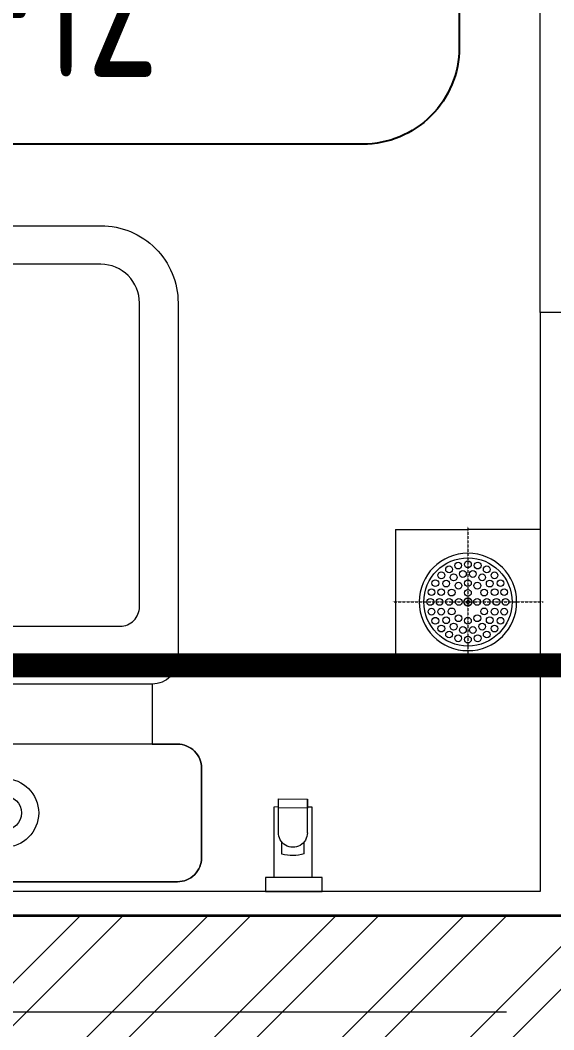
# Model space of a CAD drawing. Header units: millimetres. Extents: x -8913 to 62688, y -13000 to 43000.
# Drawn here: x 13286 to 13839, y 15881 to 16928 of the extents above; entities that cross this region are included whole.
import ezdxf
from ezdxf.enums import TextEntityAlignment as Align
from ezdxf.xclip import XClip

# ---------------------------------------------------------------- set-up
doc = ezdxf.new("R2010")
doc.units = ezdxf.units.MM
doc.header["$MEASUREMENT"] = 0
doc.header["$XCLIPFRAME"] = 0
for name, pattern in [('1735 X DT-5BR-Grids$0$CENTER2', [28.575, 19.05, -3.175, 3.175, -3.175]), ('HIDDEN', [0.375, 0.25, -0.125]), ('HIDDEN2', [4.7625, 3.175, -1.5875])]:
    doc.linetypes.add(name, pattern=pattern)
for name, color, linetype, lineweight in [('08--DETREF', 7, 'Continuous', 25), ('08--SECTREF-1', 2, 'Continuous', 25), ('08--SECTREF-2', 4, 'Continuous', 35), ('08--SPACENUMBER', 2, 'Continuous', 25), ('08--SPACEREF', 3, 'Continuous', 25), ('1735 X DT-5BR-GFP$0$F--BLOCKWALL-3--HOLLOW', 3, 'Continuous', 35), ('1735 X DT-5BR-GFP$0$F--BLOCKWALL-HATCH--HOLLOW', 251, 'Continuous', 13), ('1735 X DT-5BR-GFP$0$M--PLASTER-0', 8, 'Continuous', 9), ('1735 X DT-5BR-GFP$0$N--SANITARY-0', 8, 'Continuous', 13), ('1735 X DT-5BR-GFP$0$N--SANITARY-1', 9, 'Continuous', 18), ('1735 X DT-5BR-GFP-Ext$0$A-HATCH ID PAVING', 251, 'Continuous', 0), ('1735 X DT-5BR-Grids$0$03--GRID', 252, '1735 X DT-5BR-Grids$0$CENTER2', 5), ('N--DRAINPOINT', 251, 'Continuous', 18), ('N--SANITARY-1', 9, 'Continuous', 18), ('Z--X-REF', 7, 'Continuous', 0)]:
    doc.layers.add(name, color=color, linetype=linetype, lineweight=lineweight)
doc.layers.add('08--SPACENUMBER-1', color=8, linetype='Continuous')
doc.styles.add('ISO', font='isocp2.shx', dxfattribs={"width": 0.8})

# ---------------------------------------------------------------- blocks, each defined once
blk = doc.blocks.new('1735 X DT-5BR-GFP$0$1268XT02$0$wc')
at = {"ltscale": 300}
for p, q in [((-0.1533, 0.2549), (-0.1533, 0.1926)), ((0.1533, 0.2549), (0.1533, 0.1926))]:
    blk.add_line(p, q, dxfattribs=at)
for points in [[(0.2045, 0.1676), (0.2045, 0.075, -0.414214), (0.1795, 0.05), (-0.1795, 0.05, -0.414214), (-0.2045, 0.075), (-0.2045, 0.1676, -0.414214), (-0.1795, 0.1926), (-0.1533, 0.1926), (-0.1533, 0.2549, -0.414214), (-0.18, 0.2817), (-0.18, 0.65, -0.414214), (-0.1, 0.73), (0.1, 0.73, -0.414214), (0.18, 0.65), (0.18, 0.2817, -0.414214), (0.1533, 0.2549), (0.1533, 0.1926), (0.1795, 0.1926, -0.414214)], [(0.1533, 0.2549), (-0.1533, 0.2549, -0.414214), (-0.18, 0.2817), (-0.18, 0.65, -0.414214), (-0.1, 0.73), (0.1, 0.73, -0.414214), (0.18, 0.65), (0.18, 0.2817, -0.414214)], [(-0.14, 0.3349, 0.414214), (-0.12, 0.3149), (0.12, 0.3149, 0.414214), (0.14, 0.3349), (0.14, 0.65, 0.414214), (0.1, 0.69), (-0.1, 0.69, 0.414214), (-0.14, 0.65)], [(0.2045, 0.075), (0.2045, 0.1676, 0.414214), (0.1795, 0.1926), (-0.1795, 0.1926, 0.414214), (-0.2045, 0.1676), (-0.2045, 0.075, 0.414214), (-0.1795, 0.05), (0.1795, 0.05, 0.414214)], [(0.0356, 0.1213, -1), (-0.0356, 0.1213, -1)], [(0.0178, 0.1213, -1), (-0.0178, 0.1213, -1)]]:
    blk.add_lwpolyline(points, format="xyb", close=True, dxfattribs=at)
for radius in [0.0356, 0.0178]:
    blk.add_circle((0, 0.1213), radius, dxfattribs=at)
blk = doc.blocks.new('1735 X DT-5BR-GFP')
at = {"layer": '1735 X DT-5BR-GFP$0$F--BLOCKWALL-HATCH--HOLLOW'}
h = blk.add_hatch(dxfattribs=at)
h.set_pattern_fill('ANSI32', color=256, scale=250, style=0)
h.paths.add_polyline_path([(14750, 16000), (10250, 16000), (10250, 16100), (10050, 16100), (10050, 15700), (10250, 15700), (10250, 15800), (14750, 15800)])
at = {"layer": '1735 X DT-5BR-GFP$0$F--BLOCKWALL-3--HOLLOW'}
blk.add_lwpolyline([(10250, 16100), (10250, 16000), (14750, 16000)], dxfattribs=at)
at = {"layer": '1735 X DT-5BR-GFP$0$M--PLASTER-0'}
blk.add_lwpolyline([(14725, 17149.9), (14725, 16625), (13825, 16624.9), (13825, 16024.9), (11575, 16024.9), (11575, 16650)], dxfattribs=at)
at = {"layer": '1735 X DT-5BR-GFP$0$N--SANITARY-0'}
blk.add_line((13825, 16624.9), (13825, 17825), dxfattribs=at)
at = {"layer": '1735 X DT-5BR-GFP$0$N--SANITARY-1', "extrusion": (0, 0, -1), "xscale": -1000.000000000004, "yscale": 1000.000000000004, "zscale": -1000.000000000004, "rotation": 0.006415754489035308}
blk.add_blockref('1735 X DT-5BR-GFP$0$1268XT02$0$wc', (-13269.5, 15984.9), dxfattribs=at)
blk = doc.blocks.new('FGRTGR')
at = {"layer": '08--SPACENUMBER-1'}
blk.add_lwpolyline([(-400, 340.8), (400, 340.8, -0.414214), (500, 240.8), (500.2, 154.9, -0.414214), (400.2, 54.9), (-400, 54.9, -0.414214), (-500, 154.9), (-500, 240.8, -0.414214)], format="xyb", close=True, dxfattribs=at)
at = {"layer": '08--SPACENUMBER', "style": 'ISO', "width": 0.7, "flags": 4}
blk.add_attdef('01', text='', height=175, dxfattribs=at).set_placement((0.5, 212.4), align=Align.MIDDLE)
at = {"layer": '08--SPACEREF', "style": 'ISO', "width": 0.7, "flags": 4}
for p in [(1.4, 839.9), (1.4, 475)]:
    blk.add_attdef('S', text='', height=200, dxfattribs=at).set_placement(p, align=Align.CENTER)
blk = doc.blocks.new('*U209')
at = {"layer": '08--DETREF', "color": 251, "linetype": 'HIDDEN2', "ltscale": 100, "const_width": 35}
blk.add_lwpolyline([(-191058.9, 56743.8, 0.414214), (-190638.9, 56323.8), (-186281.1, 56323.8, 0.414214), (-185861.1, 56743.8), (-185861.1, 59302.9, 0.414214), (-186281.1, 59722.9), (-190638.9, 59722.9, 0.414214), (-191058.9, 59302.9)], format="xyb", close=True, dxfattribs=at)
at = {"layer": '08--SECTREF-1', "style": 'ISO', "width": 0.8, "flags": 4}
blk.add_attdef('DRG-NO', text='', height=250, dxfattribs=at).set_placement((-184474.3, 59953.7), align=Align.MIDDLE_CENTER)
at = {"layer": '08--SECTREF-2', "style": 'ISO', "width": 0.8, "flags": 4}
blk.add_attdef('SECTION', text='', height=350, dxfattribs=at).set_placement((-184474.3, 60374.4), align=Align.MIDDLE_CENTER)
blk = doc.blocks.new('1735 X DT-5BR-Grids')
at = {"layer": '1735 X DT-5BR-Grids$0$03--GRID', "ltscale": 50}
blk.add_line((-2878.651, 15899.999), (20742.863, 15899.999), dxfattribs=at)
blk = doc.blocks.new('1735 X DT-5BR-GFP-Ext')
at = {"layer": '1735 X DT-5BR-GFP-Ext$0$A-HATCH ID PAVING'}
h = blk.add_hatch(dxfattribs=at)
h.set_pattern_fill('AR-HBONE', color=253, scale=25)
h.paths.add_polyline_path([(2100, 19999.6), (3000, 19999.6), (3000, 24500), (7500, 24500), (7500, 22800), (10400, 22800), (15000, 22800), (15000, 6450), (10000, 6450), (10000, 5850), (7500, 5850), (7500, 8000), (3000, 8000), (2999.9, 15300), (2450, 15300), (2450, 16500), (3000, 16500), (3000, 18600), (2100, 18600)], flags=16)
h.paths.add_polyline_path([(1799.8, 23300), (200, 23300), (200, 14350), (1950, 14350), (1950, 6399.7), (6400, 6400), (6400, 200), (7350, 200), (9650, 200), (10000, 200), (10000, 4650), (15000, 4650), (15000, 299.8), (15500, 299.8), (15875, 299.9), (17450, 299.8), (17450, 1606.8), (16050, 1606.8), (16050, 23850), (8550, 23850), (8550, 25550), (2950, 25550), (2950, 26700), (2900, 26700), (2900, 26800), (2000, 26800), (2000, 26700), (2000, 26700), (1950, 26700), (1950, 23300.1)])
blk = doc.blocks.new('FIRST FLOOR$0$BIDET HOST')
at = {"ltscale": 3}
for points in [[(-13.56, 27.59), (0, 27.59), (0, -27.59), (-13.56, -27.59)], [(-81.17, 14.77), (-89.86, 14.77), (-89.73, -13.22), (-81.05, -13.22)]]:
    blk.add_lwpolyline(points, close=True, dxfattribs=at)
for points in [[(-56.26, 14.77), (-89.86, 14.77)], [(-82.27, -13.22), (-82.3, -17.57), (-13.56, -17.57), (-13.56, 19.13), (-82.3, 19.13), (-82.39, 14.77)], [(-36.13, 11.59), (-47.94, 11.59)], [(-57.07, -13.22), (-89.73, -13.22)], [(-36.37, -10.03), (-47.94, -10.03)]]:
    blk.add_lwpolyline(points, dxfattribs=at)
for centre, radius, start, end in [((-56.84, 0.78), 14, 269.07422, 92.37278), ((-74.84, 1.21), 40.08, 343.72169, 15.00524)]:
    blk.add_arc(centre, radius, start, end, dxfattribs=at)
blk = doc.blocks.new('FD_150x150')
at = {"layer": 'N--DRAINPOINT', "ltscale": 5}
for p, q in [((-26044.7, 12844.1), (-26044.7, 12694.1)), ((-26044.7, 12844.1), (-25969.7, 12844.1)), ((-25894.7, 12844.1), (-25894.7, 12694.1)), ((-26020.2, 12770.4), (-26020.2, 12770.4)), ((-25971.9, 12769.6), (-25971.2, 12769.6)), ((-25971.9, 12769.6), (-25971.9, 12768.6)), ((-25971.9, 12768.6), (-25971.2, 12768.6)), ((-25970.2, 12771.3), (-25970.2, 12770.6)), ((-25970.2, 12771.3), (-25969.7, 12771.3)), ((-25969.2, 12771.3), (-25969.7, 12771.3)), ((-25969.2, 12771.3), (-25969.2, 12770.6)), ((-25967.5, 12769.6), (-25968.2, 12769.6)), ((-25967.5, 12768.6), (-25968.2, 12768.6)), ((-25967.5, 12769.6), (-25967.5, 12768.6)), ((-25919.2, 12769.1), (-25919.2, 12769.1)), ((-25970.2, 12767.6), (-25970.2, 12766.9)), ((-25970.2, 12766.9), (-25969.7, 12766.9)), ((-25969.2, 12766.9), (-25969.7, 12766.9)), ((-25969.2, 12767.6), (-25969.2, 12766.9)), ((-25894.7, 12694.1), (-25969.7, 12694.1)), ((-25917.2, 12694.1), (-25917.2, 12694.1))]:
    blk.add_line(p, q, dxfattribs=at)
at = {"layer": 'N--DRAINPOINT', "linetype": 'HIDDEN'}
for p, q in [((-25969.7, 12847.1), (-25969.7, 12691.1)), ((-26047.7, 12769.1), (-25891.7, 12769.1))]:
    blk.add_line(p, q, dxfattribs=at)
at = {"layer": 'N--DRAINPOINT', "ltscale": 0.1}
for p, q in [((-25894.7, 12844.1), (-25969.7, 12844.1)), ((-25917.2, 12844.1), (-25917.2, 12844.1)), ((-26044.7, 12716.6), (-26044.7, 12716.6)), ((-25894.7, 12716.6), (-25894.7, 12716.6)), ((-26044.7, 12694.1), (-25969.7, 12694.1))]:
    blk.add_line(p, q, dxfattribs=at)
at = {"layer": 'N--DRAINPOINT', "ltscale": 5}
for points, knots in [([(-25969.7, 12819.6), (-25997.6, 12819.6), (-26020.2, 12797), (-26020.2, 12769.1), (-26020.2, 12741.2), (-25997.6, 12718.6), (-25969.7, 12718.6)], [0, 0, 0, 0, 1, 1, 1, 2, 2, 2, 2]), ([(-26015.4, 12769.1), (-26015.4, 12743.9), (-25995, 12723.4), (-25969.7, 12723.4), (-25944.5, 12723.4), (-25924, 12743.9), (-25924, 12769.1), (-25924, 12794.3), (-25944.5, 12814.8), (-25969.7, 12814.8), (-25995, 12814.8), (-26015.4, 12794.3), (-26015.4, 12769.1), (-26015.4, 12769.1), (-26015.4, 12769.1), (-26015.4, 12769.1)], [0, 0, 0, 0, 1, 1, 1, 2, 2, 2, 3, 3, 3, 4, 4, 4, 5, 5, 5, 5]), ([(-25983.3, 12806.8), (-25983.3, 12804.8), (-25981.8, 12803.3), (-25979.8, 12803.3), (-25977.9, 12803.3), (-25976.3, 12804.8), (-25976.3, 12806.8), (-25976.3, 12808.7), (-25977.9, 12810.3), (-25979.8, 12810.3), (-25981.8, 12810.3), (-25983.3, 12808.7), (-25983.3, 12806.8), (-25983.3, 12806.8), (-25983.3, 12806.8), (-25983.3, 12806.8)], [0, 0, 0, 0, 1, 1, 1, 2, 2, 2, 3, 3, 3, 4, 4, 4, 5, 5, 5, 5]), ([(-25973.2, 12808.1), (-25973.2, 12806.2), (-25971.7, 12804.6), (-25969.7, 12804.6), (-25967.8, 12804.6), (-25966.2, 12806.2), (-25966.2, 12808.1), (-25966.2, 12810), (-25967.8, 12811.6), (-25969.7, 12811.6), (-25971.7, 12811.6), (-25973.2, 12810), (-25973.2, 12808.1), (-25973.2, 12808.1), (-25973.2, 12808.1), (-25973.2, 12808.1)], [0, 0, 0, 0, 1, 1, 1, 2, 2, 2, 3, 3, 3, 4, 4, 4, 5, 5, 5, 5]), ([(-25969.7, 12718.6), (-25941.8, 12718.6), (-25919.2, 12741.2), (-25919.2, 12769.1), (-25919.2, 12797), (-25941.8, 12819.6), (-25969.7, 12819.6)], [0, 0, 0, 0, 1, 1, 1, 2, 2, 2, 2]), ([(-25963.1, 12806.8), (-25963.1, 12804.8), (-25961.6, 12803.3), (-25959.6, 12803.3), (-25957.7, 12803.3), (-25956.1, 12804.8), (-25956.1, 12806.8), (-25956.1, 12808.7), (-25957.7, 12810.3), (-25959.6, 12810.3), (-25961.6, 12810.3), (-25963.1, 12808.7), (-25963.1, 12806.8), (-25963.1, 12806.8), (-25963.1, 12806.8), (-25963.1, 12806.8)], [0, 0, 0, 0, 1, 1, 1, 2, 2, 2, 3, 3, 3, 4, 4, 4, 5, 5, 5, 5]), ([(-26000.8, 12796.7), (-26000.8, 12794.7), (-25999.2, 12793.2), (-25997.3, 12793.2), (-25995.4, 12793.2), (-25993.8, 12794.7), (-25993.8, 12796.7), (-25993.8, 12798.6), (-25995.4, 12800.2), (-25997.3, 12800.2), (-25999.2, 12800.2), (-26000.8, 12798.6), (-26000.8, 12796.7), (-26000.8, 12796.7), (-26000.8, 12796.7), (-26000.8, 12796.7)], [0, 0, 0, 0, 1, 1, 1, 2, 2, 2, 3, 3, 3, 4, 4, 4, 5, 5, 5, 5]), ([(-25992.7, 12802.9), (-25992.7, 12800.9), (-25991.2, 12799.4), (-25989.2, 12799.4), (-25987.3, 12799.4), (-25985.7, 12800.9), (-25985.7, 12802.9), (-25985.7, 12804.8), (-25987.3, 12806.4), (-25989.2, 12806.4), (-25991.2, 12806.4), (-25992.7, 12804.8), (-25992.7, 12802.9), (-25992.7, 12802.9), (-25992.7, 12802.9), (-25992.7, 12802.9)], [0, 0, 0, 0, 1, 1, 1, 2, 2, 2, 3, 3, 3, 4, 4, 4, 5, 5, 5, 5]), ([(-25978.4, 12798.1), (-25978.4, 12796.2), (-25976.8, 12794.6), (-25974.9, 12794.6), (-25972.9, 12794.6), (-25971.4, 12796.2), (-25971.4, 12798.1), (-25971.4, 12800.1), (-25972.9, 12801.6), (-25974.9, 12801.6), (-25976.8, 12801.6), (-25978.4, 12800.1), (-25978.4, 12798.1), (-25978.4, 12798.1), (-25978.4, 12798.1), (-25978.4, 12798.1)], [0, 0, 0, 0, 1, 1, 1, 2, 2, 2, 3, 3, 3, 4, 4, 4, 5, 5, 5, 5]), ([(-25968.1, 12798.1), (-25968.1, 12796.2), (-25966.5, 12794.6), (-25964.6, 12794.6), (-25962.7, 12794.6), (-25961.1, 12796.2), (-25961.1, 12798.1), (-25961.1, 12800.1), (-25962.7, 12801.6), (-25964.6, 12801.6), (-25966.5, 12801.6), (-25968.1, 12800.1), (-25968.1, 12798.1), (-25968.1, 12798.1), (-25968.1, 12798.1), (-25968.1, 12798.1)], [0, 0, 0, 0, 1, 1, 1, 2, 2, 2, 3, 3, 3, 4, 4, 4, 5, 5, 5, 5]), ([(-25953.7, 12802.9), (-25953.7, 12800.9), (-25952.2, 12799.4), (-25950.2, 12799.4), (-25948.3, 12799.4), (-25946.7, 12800.9), (-25946.7, 12802.9), (-25946.7, 12804.8), (-25948.3, 12806.4), (-25950.2, 12806.4), (-25952.2, 12806.4), (-25953.7, 12804.8), (-25953.7, 12802.9), (-25953.7, 12802.9), (-25953.7, 12802.9), (-25953.7, 12802.9)], [0, 0, 0, 0, 1, 1, 1, 2, 2, 2, 3, 3, 3, 4, 4, 4, 5, 5, 5, 5]), ([(-25945.7, 12796.7), (-25945.7, 12794.7), (-25944.1, 12793.2), (-25942.2, 12793.2), (-25940.2, 12793.2), (-25938.7, 12794.7), (-25938.7, 12796.7), (-25938.7, 12798.6), (-25940.2, 12800.2), (-25942.2, 12800.2), (-25944.1, 12800.2), (-25945.7, 12798.6), (-25945.7, 12796.7), (-25945.7, 12796.7), (-25945.7, 12796.7), (-25945.7, 12796.7)], [0, 0, 0, 0, 1, 1, 1, 2, 2, 2, 3, 3, 3, 4, 4, 4, 5, 5, 5, 5]), ([(-26007, 12788.6), (-26007, 12786.7), (-26005.4, 12785.1), (-26003.5, 12785.1), (-26001.6, 12785.1), (-26000, 12786.7), (-26000, 12788.6), (-26000, 12790.5), (-26001.6, 12792.1), (-26003.5, 12792.1), (-26005.4, 12792.1), (-26007, 12790.5), (-26007, 12788.6), (-26007, 12788.6), (-26007, 12788.6), (-26007, 12788.6)], [0, 0, 0, 0, 1, 1, 1, 2, 2, 2, 3, 3, 3, 4, 4, 4, 5, 5, 5, 5]), ([(-25995.8, 12788.1), (-25995.8, 12786.1), (-25994.3, 12784.6), (-25992.3, 12784.6), (-25990.4, 12784.6), (-25988.8, 12786.1), (-25988.8, 12788.1), (-25988.8, 12790), (-25990.4, 12791.6), (-25992.3, 12791.6), (-25994.3, 12791.6), (-25995.8, 12790), (-25995.8, 12788.1), (-25995.8, 12788.1), (-25995.8, 12788.1), (-25995.8, 12788.1)], [0, 0, 0, 0, 1, 1, 1, 2, 2, 2, 3, 3, 3, 4, 4, 4, 5, 5, 5, 5]), ([(-25988, 12794.6), (-25988, 12792.7), (-25986.4, 12791.1), (-25984.5, 12791.1), (-25982.6, 12791.1), (-25981, 12792.7), (-25981, 12794.6), (-25981, 12796.6), (-25982.6, 12798.1), (-25984.5, 12798.1), (-25986.4, 12798.1), (-25988, 12796.6), (-25988, 12794.6), (-25988, 12794.6), (-25988, 12794.6), (-25988, 12794.6)], [0, 0, 0, 0, 1, 1, 1, 2, 2, 2, 3, 3, 3, 4, 4, 4, 5, 5, 5, 5]), ([(-25983, 12786), (-25983, 12784.1), (-25981.4, 12782.5), (-25979.5, 12782.5), (-25977.6, 12782.5), (-25976, 12784.1), (-25976, 12786), (-25976, 12787.9), (-25977.6, 12789.5), (-25979.5, 12789.5), (-25981.4, 12789.5), (-25983, 12787.9), (-25983, 12786), (-25983, 12786), (-25983, 12786), (-25983, 12786)], [0, 0, 0, 0, 1, 1, 1, 2, 2, 2, 3, 3, 3, 4, 4, 4, 5, 5, 5, 5]), ([(-25973.2, 12788.6), (-25973.2, 12786.7), (-25971.7, 12785.1), (-25969.7, 12785.1), (-25967.8, 12785.1), (-25966.2, 12786.7), (-25966.2, 12788.6), (-25966.2, 12790.5), (-25967.8, 12792.1), (-25969.7, 12792.1), (-25971.7, 12792.1), (-25973.2, 12790.5), (-25973.2, 12788.6), (-25973.2, 12788.6), (-25973.2, 12788.6), (-25973.2, 12788.6)], [0, 0, 0, 0, 1, 1, 1, 2, 2, 2, 3, 3, 3, 4, 4, 4, 5, 5, 5, 5]), ([(-25963.5, 12786), (-25963.5, 12784.1), (-25961.9, 12782.5), (-25960, 12782.5), (-25958.1, 12782.5), (-25956.5, 12784.1), (-25956.5, 12786), (-25956.5, 12787.9), (-25958.1, 12789.5), (-25960, 12789.5), (-25961.9, 12789.5), (-25963.5, 12787.9), (-25963.5, 12786), (-25963.5, 12786), (-25963.5, 12786), (-25963.5, 12786)], [0, 0, 0, 0, 1, 1, 1, 2, 2, 2, 3, 3, 3, 4, 4, 4, 5, 5, 5, 5]), ([(-25958.5, 12794.6), (-25958.5, 12792.7), (-25956.9, 12791.1), (-25955, 12791.1), (-25953.1, 12791.1), (-25951.5, 12792.7), (-25951.5, 12794.6), (-25951.5, 12796.6), (-25953.1, 12798.1), (-25955, 12798.1), (-25956.9, 12798.1), (-25958.5, 12796.6), (-25958.5, 12794.6), (-25958.5, 12794.6), (-25958.5, 12794.6), (-25958.5, 12794.6)], [0, 0, 0, 0, 1, 1, 1, 2, 2, 2, 3, 3, 3, 4, 4, 4, 5, 5, 5, 5]), ([(-25950.6, 12788.1), (-25950.6, 12786.1), (-25949.1, 12784.6), (-25947.1, 12784.6), (-25945.2, 12784.6), (-25943.6, 12786.1), (-25943.6, 12788.1), (-25943.6, 12790), (-25945.2, 12791.6), (-25947.1, 12791.6), (-25949.1, 12791.6), (-25950.6, 12790), (-25950.6, 12788.1), (-25950.6, 12788.1), (-25950.6, 12788.1), (-25950.6, 12788.1)], [0, 0, 0, 0, 1, 1, 1, 2, 2, 2, 3, 3, 3, 4, 4, 4, 5, 5, 5, 5]), ([(-25939.5, 12788.6), (-25939.5, 12786.7), (-25937.9, 12785.1), (-25936, 12785.1), (-25934, 12785.1), (-25932.5, 12786.7), (-25932.5, 12788.6), (-25932.5, 12790.5), (-25934, 12792.1), (-25936, 12792.1), (-25937.9, 12792.1), (-25939.5, 12790.5), (-25939.5, 12788.6), (-25939.5, 12788.6), (-25939.5, 12788.6), (-25939.5, 12788.6)], [0, 0, 0, 0, 1, 1, 1, 2, 2, 2, 3, 3, 3, 4, 4, 4, 5, 5, 5, 5]), ([(-26010.9, 12779.2), (-26010.9, 12777.3), (-26009.3, 12775.7), (-26007.4, 12775.7), (-26005.5, 12775.7), (-26003.9, 12777.3), (-26003.9, 12779.2), (-26003.9, 12781.1), (-26005.5, 12782.7), (-26007.4, 12782.7), (-26009.3, 12782.7), (-26010.9, 12781.1), (-26010.9, 12779.2), (-26010.9, 12779.2), (-26010.9, 12779.2), (-26010.9, 12779.2)], [0, 0, 0, 0, 1, 1, 1, 2, 2, 2, 3, 3, 3, 4, 4, 4, 5, 5, 5, 5]), ([(-26001, 12779.2), (-26001, 12777.3), (-25999.4, 12775.7), (-25997.5, 12775.7), (-25995.5, 12775.7), (-25994, 12777.3), (-25994, 12779.2), (-25994, 12781.1), (-25995.5, 12782.7), (-25997.5, 12782.7), (-25999.4, 12782.7), (-26001, 12781.1), (-26001, 12779.2), (-26001, 12779.2), (-26001, 12779.2), (-26001, 12779.2)], [0, 0, 0, 0, 1, 1, 1, 2, 2, 2, 3, 3, 3, 4, 4, 4, 5, 5, 5, 5]), ([(-25990.1, 12778.8), (-25990.1, 12776.9), (-25988.6, 12775.3), (-25986.6, 12775.3), (-25984.7, 12775.3), (-25983.1, 12776.9), (-25983.1, 12778.8), (-25983.1, 12780.8), (-25984.7, 12782.3), (-25986.6, 12782.3), (-25988.6, 12782.3), (-25990.1, 12780.8), (-25990.1, 12778.8), (-25990.1, 12778.8), (-25990.1, 12778.8), (-25990.1, 12778.8)], [0, 0, 0, 0, 1, 1, 1, 2, 2, 2, 3, 3, 3, 4, 4, 4, 5, 5, 5, 5]), ([(-25973.2, 12778.6), (-25973.2, 12776.7), (-25971.7, 12775.1), (-25969.7, 12775.1), (-25967.8, 12775.1), (-25966.2, 12776.7), (-25966.2, 12778.6), (-25966.2, 12780.5), (-25967.8, 12782.1), (-25969.7, 12782.1), (-25971.7, 12782.1), (-25973.2, 12780.5), (-25973.2, 12778.6), (-25973.2, 12778.6), (-25973.2, 12778.6), (-25973.2, 12778.6)], [0, 0, 0, 0, 1, 1, 1, 2, 2, 2, 3, 3, 3, 4, 4, 4, 5, 5, 5, 5]), ([(-25956.4, 12778.8), (-25956.4, 12776.9), (-25954.8, 12775.3), (-25952.9, 12775.3), (-25950.9, 12775.3), (-25949.4, 12776.9), (-25949.4, 12778.8), (-25949.4, 12780.8), (-25950.9, 12782.3), (-25952.9, 12782.3), (-25954.8, 12782.3), (-25956.4, 12780.8), (-25956.4, 12778.8), (-25956.4, 12778.8), (-25956.4, 12778.8), (-25956.4, 12778.8)], [0, 0, 0, 0, 1, 1, 1, 2, 2, 2, 3, 3, 3, 4, 4, 4, 5, 5, 5, 5]), ([(-25945.5, 12779.2), (-25945.5, 12777.3), (-25944, 12775.7), (-25942, 12775.7), (-25940.1, 12775.7), (-25938.5, 12777.3), (-25938.5, 12779.2), (-25938.5, 12781.1), (-25940.1, 12782.7), (-25942, 12782.7), (-25944, 12782.7), (-25945.5, 12781.1), (-25945.5, 12779.2), (-25945.5, 12779.2), (-25945.5, 12779.2), (-25945.5, 12779.2)], [0, 0, 0, 0, 1, 1, 1, 2, 2, 2, 3, 3, 3, 4, 4, 4, 5, 5, 5, 5]), ([(-25935.6, 12779.2), (-25935.6, 12777.3), (-25934, 12775.7), (-25932.1, 12775.7), (-25930.1, 12775.7), (-25928.6, 12777.3), (-25928.6, 12779.2), (-25928.6, 12781.1), (-25930.1, 12782.7), (-25932.1, 12782.7), (-25934, 12782.7), (-25935.6, 12781.1), (-25935.6, 12779.2), (-25935.6, 12779.2), (-25935.6, 12779.2), (-25935.6, 12779.2)], [0, 0, 0, 0, 1, 1, 1, 2, 2, 2, 3, 3, 3, 4, 4, 4, 5, 5, 5, 5]), ([(-26012.2, 12769.1), (-26012.2, 12767.2), (-26010.7, 12765.6), (-26008.7, 12765.6), (-26006.8, 12765.6), (-26005.2, 12767.2), (-26005.2, 12769.1), (-26005.2, 12771), (-26006.8, 12772.6), (-26008.7, 12772.6), (-26010.7, 12772.6), (-26012.2, 12771), (-26012.2, 12769.1), (-26012.2, 12769.1), (-26012.2, 12769.1), (-26012.2, 12769.1)], [0, 0, 0, 0, 1, 1, 1, 2, 2, 2, 3, 3, 3, 4, 4, 4, 5, 5, 5, 5]), ([(-26002.7, 12769.1), (-26002.7, 12767.2), (-26001.2, 12765.6), (-25999.2, 12765.6), (-25997.3, 12765.6), (-25995.7, 12767.2), (-25995.7, 12769.1), (-25995.7, 12771), (-25997.3, 12772.6), (-25999.2, 12772.6), (-26001.2, 12772.6), (-26002.7, 12771), (-26002.7, 12769.1), (-26002.7, 12769.1), (-26002.7, 12769.1), (-26002.7, 12769.1)], [0, 0, 0, 0, 1, 1, 1, 2, 2, 2, 3, 3, 3, 4, 4, 4, 5, 5, 5, 5]), ([(-25992.7, 12769.1), (-25992.7, 12767.2), (-25991.2, 12765.6), (-25989.2, 12765.6), (-25987.3, 12765.6), (-25985.7, 12767.2), (-25985.7, 12769.1), (-25985.7, 12771), (-25987.3, 12772.6), (-25989.2, 12772.6), (-25991.2, 12772.6), (-25992.7, 12771), (-25992.7, 12769.1), (-25992.7, 12769.1), (-25992.7, 12769.1), (-25992.7, 12769.1)], [0, 0, 0, 0, 1, 1, 1, 2, 2, 2, 3, 3, 3, 4, 4, 4, 5, 5, 5, 5]), ([(-25982.7, 12769.1), (-25982.7, 12767.2), (-25981.2, 12765.6), (-25979.2, 12765.6), (-25977.3, 12765.6), (-25975.7, 12767.2), (-25975.7, 12769.1), (-25975.7, 12771), (-25977.3, 12772.6), (-25979.2, 12772.6), (-25981.2, 12772.6), (-25982.7, 12771), (-25982.7, 12769.1), (-25982.7, 12769.1), (-25982.7, 12769.1), (-25982.7, 12769.1)], [0, 0, 0, 0, 1, 1, 1, 2, 2, 2, 3, 3, 3, 4, 4, 4, 5, 5, 5, 5]), ([(-25974, 12769.1), (-25974, 12766.8), (-25972.1, 12764.8), (-25969.7, 12764.8), (-25967.4, 12764.8), (-25965.5, 12766.8), (-25965.5, 12769.1), (-25965.5, 12771.4), (-25967.4, 12773.3), (-25969.7, 12773.3), (-25972.1, 12773.3), (-25974, 12771.4), (-25974, 12769.1), (-25974, 12769.1), (-25974, 12769.1), (-25974, 12769.1)], [0, 0, 0, 0, 1, 1, 1, 2, 2, 2, 3, 3, 3, 4, 4, 4, 5, 5, 5, 5]), ([(-25973.7, 12769.1), (-25973.7, 12766.9), (-25971.9, 12765.1), (-25969.7, 12765.1), (-25967.5, 12765.1), (-25965.7, 12766.9), (-25965.7, 12769.1), (-25965.7, 12771.3), (-25967.5, 12773.1), (-25969.7, 12773.1), (-25971.9, 12773.1), (-25973.7, 12771.3), (-25973.7, 12769.1), (-25973.7, 12769.1), (-25973.7, 12769.1), (-25973.7, 12769.1)], [0, 0, 0, 0, 1, 1, 1, 2, 2, 2, 3, 3, 3, 4, 4, 4, 5, 5, 5, 5]), ([(-25963.7, 12769.1), (-25963.7, 12767.2), (-25962.2, 12765.6), (-25960.2, 12765.6), (-25958.3, 12765.6), (-25956.7, 12767.2), (-25956.7, 12769.1), (-25956.7, 12771), (-25958.3, 12772.6), (-25960.2, 12772.6), (-25962.2, 12772.6), (-25963.7, 12771), (-25963.7, 12769.1), (-25963.7, 12769.1), (-25963.7, 12769.1), (-25963.7, 12769.1)], [0, 0, 0, 0, 1, 1, 1, 2, 2, 2, 3, 3, 3, 4, 4, 4, 5, 5, 5, 5]), ([(-25953.7, 12769.1), (-25953.7, 12767.2), (-25952.2, 12765.6), (-25950.2, 12765.6), (-25948.3, 12765.6), (-25946.7, 12767.2), (-25946.7, 12769.1), (-25946.7, 12771), (-25948.3, 12772.6), (-25950.2, 12772.6), (-25952.2, 12772.6), (-25953.7, 12771), (-25953.7, 12769.1), (-25953.7, 12769.1), (-25953.7, 12769.1), (-25953.7, 12769.1)], [0, 0, 0, 0, 1, 1, 1, 2, 2, 2, 3, 3, 3, 4, 4, 4, 5, 5, 5, 5]), ([(-25943.7, 12769.1), (-25943.7, 12767.2), (-25942.2, 12765.6), (-25940.2, 12765.6), (-25938.3, 12765.6), (-25936.7, 12767.2), (-25936.7, 12769.1), (-25936.7, 12771), (-25938.3, 12772.6), (-25940.2, 12772.6), (-25942.2, 12772.6), (-25943.7, 12771), (-25943.7, 12769.1), (-25943.7, 12769.1), (-25943.7, 12769.1), (-25943.7, 12769.1)], [0, 0, 0, 0, 1, 1, 1, 2, 2, 2, 3, 3, 3, 4, 4, 4, 5, 5, 5, 5]), ([(-25934.2, 12769.1), (-25934.2, 12767.2), (-25932.7, 12765.6), (-25930.7, 12765.6), (-25928.8, 12765.6), (-25927.2, 12767.2), (-25927.2, 12769.1), (-25927.2, 12771), (-25928.8, 12772.6), (-25930.7, 12772.6), (-25932.7, 12772.6), (-25934.2, 12771), (-25934.2, 12769.1), (-25934.2, 12769.1), (-25934.2, 12769.1), (-25934.2, 12769.1)], [0, 0, 0, 0, 1, 1, 1, 2, 2, 2, 3, 3, 3, 4, 4, 4, 5, 5, 5, 5]), ([(-26010.9, 12759), (-26010.9, 12757.1), (-26009.3, 12755.5), (-26007.4, 12755.5), (-26005.5, 12755.5), (-26003.9, 12757.1), (-26003.9, 12759), (-26003.9, 12760.9), (-26005.5, 12762.5), (-26007.4, 12762.5), (-26009.3, 12762.5), (-26010.9, 12760.9), (-26010.9, 12759), (-26010.9, 12759), (-26010.9, 12759), (-26010.9, 12759)], [0, 0, 0, 0, 1, 1, 1, 2, 2, 2, 3, 3, 3, 4, 4, 4, 5, 5, 5, 5]), ([(-26001, 12759), (-26001, 12757.1), (-25999.4, 12755.5), (-25997.5, 12755.5), (-25995.5, 12755.5), (-25994, 12757.1), (-25994, 12759), (-25994, 12760.9), (-25995.5, 12762.5), (-25997.5, 12762.5), (-25999.4, 12762.5), (-26001, 12760.9), (-26001, 12759), (-26001, 12759), (-26001, 12759), (-26001, 12759)], [0, 0, 0, 0, 1, 1, 1, 2, 2, 2, 3, 3, 3, 4, 4, 4, 5, 5, 5, 5]), ([(-25990.1, 12759.3), (-25990.1, 12757.4), (-25988.6, 12755.8), (-25986.6, 12755.8), (-25984.7, 12755.8), (-25983.1, 12757.4), (-25983.1, 12759.3), (-25983.1, 12761.3), (-25984.7, 12762.8), (-25986.6, 12762.8), (-25988.6, 12762.8), (-25990.1, 12761.3), (-25990.1, 12759.3), (-25990.1, 12759.3), (-25990.1, 12759.3), (-25990.1, 12759.3)], [0, 0, 0, 0, 1, 1, 1, 2, 2, 2, 3, 3, 3, 4, 4, 4, 5, 5, 5, 5]), ([(-25956.4, 12759.3), (-25956.4, 12757.4), (-25954.8, 12755.8), (-25952.9, 12755.8), (-25950.9, 12755.8), (-25949.4, 12757.4), (-25949.4, 12759.3), (-25949.4, 12761.3), (-25950.9, 12762.8), (-25952.9, 12762.8), (-25954.8, 12762.8), (-25956.4, 12761.3), (-25956.4, 12759.3), (-25956.4, 12759.3), (-25956.4, 12759.3), (-25956.4, 12759.3)], [0, 0, 0, 0, 1, 1, 1, 2, 2, 2, 3, 3, 3, 4, 4, 4, 5, 5, 5, 5]), ([(-25945.5, 12759), (-25945.5, 12757.1), (-25944, 12755.5), (-25942, 12755.5), (-25940.1, 12755.5), (-25938.5, 12757.1), (-25938.5, 12759), (-25938.5, 12760.9), (-25940.1, 12762.5), (-25942, 12762.5), (-25944, 12762.5), (-25945.5, 12760.9), (-25945.5, 12759), (-25945.5, 12759), (-25945.5, 12759), (-25945.5, 12759)], [0, 0, 0, 0, 1, 1, 1, 2, 2, 2, 3, 3, 3, 4, 4, 4, 5, 5, 5, 5]), ([(-25935.6, 12759), (-25935.6, 12757.1), (-25934, 12755.5), (-25932.1, 12755.5), (-25930.1, 12755.5), (-25928.6, 12757.1), (-25928.6, 12759), (-25928.6, 12760.9), (-25930.1, 12762.5), (-25932.1, 12762.5), (-25934, 12762.5), (-25935.6, 12760.9), (-25935.6, 12759), (-25935.6, 12759), (-25935.6, 12759), (-25935.6, 12759)], [0, 0, 0, 0, 1, 1, 1, 2, 2, 2, 3, 3, 3, 4, 4, 4, 5, 5, 5, 5]), ([(-26007, 12749.6), (-26007, 12747.7), (-26005.4, 12746.1), (-26003.5, 12746.1), (-26001.6, 12746.1), (-26000, 12747.7), (-26000, 12749.6), (-26000, 12751.5), (-26001.6, 12753.1), (-26003.5, 12753.1), (-26005.4, 12753.1), (-26007, 12751.5), (-26007, 12749.6), (-26007, 12749.6), (-26007, 12749.6), (-26007, 12749.6)], [0, 0, 0, 0, 1, 1, 1, 2, 2, 2, 3, 3, 3, 4, 4, 4, 5, 5, 5, 5]), ([(-25995.8, 12750.1), (-25995.8, 12748.2), (-25994.3, 12746.6), (-25992.3, 12746.6), (-25990.4, 12746.6), (-25988.8, 12748.2), (-25988.8, 12750.1), (-25988.8, 12752.1), (-25990.4, 12753.6), (-25992.3, 12753.6), (-25994.3, 12753.6), (-25995.8, 12752.1), (-25995.8, 12750.1), (-25995.8, 12750.1), (-25995.8, 12750.1), (-25995.8, 12750.1)], [0, 0, 0, 0, 1, 1, 1, 2, 2, 2, 3, 3, 3, 4, 4, 4, 5, 5, 5, 5]), ([(-25988, 12743.5), (-25988, 12741.6), (-25986.4, 12740), (-25984.5, 12740), (-25982.6, 12740), (-25981, 12741.6), (-25981, 12743.5), (-25981, 12745.5), (-25982.6, 12747), (-25984.5, 12747), (-25986.4, 12747), (-25988, 12745.5), (-25988, 12743.5), (-25988, 12743.5), (-25988, 12743.5), (-25988, 12743.5)], [0, 0, 0, 0, 1, 1, 1, 2, 2, 2, 3, 3, 3, 4, 4, 4, 5, 5, 5, 5]), ([(-25983, 12752.2), (-25983, 12750.3), (-25981.4, 12748.7), (-25979.5, 12748.7), (-25977.6, 12748.7), (-25976, 12750.3), (-25976, 12752.2), (-25976, 12754.1), (-25977.6, 12755.7), (-25979.5, 12755.7), (-25981.4, 12755.7), (-25983, 12754.1), (-25983, 12752.2), (-25983, 12752.2), (-25983, 12752.2), (-25983, 12752.2)], [0, 0, 0, 0, 1, 1, 1, 2, 2, 2, 3, 3, 3, 4, 4, 4, 5, 5, 5, 5]), ([(-25973.2, 12749.6), (-25973.2, 12747.7), (-25971.7, 12746.1), (-25969.7, 12746.1), (-25967.8, 12746.1), (-25966.2, 12747.7), (-25966.2, 12749.6), (-25966.2, 12751.5), (-25967.8, 12753.1), (-25969.7, 12753.1), (-25971.7, 12753.1), (-25973.2, 12751.5), (-25973.2, 12749.6), (-25973.2, 12749.6), (-25973.2, 12749.6), (-25973.2, 12749.6)], [0, 0, 0, 0, 1, 1, 1, 2, 2, 2, 3, 3, 3, 4, 4, 4, 5, 5, 5, 5]), ([(-25963.5, 12752.2), (-25963.5, 12750.3), (-25961.9, 12748.7), (-25960, 12748.7), (-25958.1, 12748.7), (-25956.5, 12750.3), (-25956.5, 12752.2), (-25956.5, 12754.1), (-25958.1, 12755.7), (-25960, 12755.7), (-25961.9, 12755.7), (-25963.5, 12754.1), (-25963.5, 12752.2), (-25963.5, 12752.2), (-25963.5, 12752.2), (-25963.5, 12752.2)], [0, 0, 0, 0, 1, 1, 1, 2, 2, 2, 3, 3, 3, 4, 4, 4, 5, 5, 5, 5]), ([(-25958.5, 12743.5), (-25958.5, 12741.6), (-25956.9, 12740), (-25955, 12740), (-25953.1, 12740), (-25951.5, 12741.6), (-25951.5, 12743.5), (-25951.5, 12745.5), (-25953.1, 12747), (-25955, 12747), (-25956.9, 12747), (-25958.5, 12745.5), (-25958.5, 12743.5), (-25958.5, 12743.5), (-25958.5, 12743.5), (-25958.5, 12743.5)], [0, 0, 0, 0, 1, 1, 1, 2, 2, 2, 3, 3, 3, 4, 4, 4, 5, 5, 5, 5]), ([(-25950.6, 12750.1), (-25950.6, 12748.2), (-25949.1, 12746.6), (-25947.1, 12746.6), (-25945.2, 12746.6), (-25943.6, 12748.2), (-25943.6, 12750.1), (-25943.6, 12752.1), (-25945.2, 12753.6), (-25947.1, 12753.6), (-25949.1, 12753.6), (-25950.6, 12752.1), (-25950.6, 12750.1), (-25950.6, 12750.1), (-25950.6, 12750.1), (-25950.6, 12750.1)], [0, 0, 0, 0, 1, 1, 1, 2, 2, 2, 3, 3, 3, 4, 4, 4, 5, 5, 5, 5]), ([(-25939.5, 12749.6), (-25939.5, 12747.7), (-25937.9, 12746.1), (-25936, 12746.1), (-25934, 12746.1), (-25932.5, 12747.7), (-25932.5, 12749.6), (-25932.5, 12751.5), (-25934, 12753.1), (-25936, 12753.1), (-25937.9, 12753.1), (-25939.5, 12751.5), (-25939.5, 12749.6), (-25939.5, 12749.6), (-25939.5, 12749.6), (-25939.5, 12749.6)], [0, 0, 0, 0, 1, 1, 1, 2, 2, 2, 3, 3, 3, 4, 4, 4, 5, 5, 5, 5]), ([(-26000.8, 12741.5), (-26000.8, 12739.6), (-25999.2, 12738), (-25997.3, 12738), (-25995.4, 12738), (-25993.8, 12739.6), (-25993.8, 12741.5), (-25993.8, 12743.5), (-25995.4, 12745), (-25997.3, 12745), (-25999.2, 12745), (-26000.8, 12743.5), (-26000.8, 12741.5), (-26000.8, 12741.5), (-26000.8, 12741.5), (-26000.8, 12741.5)], [0, 0, 0, 0, 1, 1, 1, 2, 2, 2, 3, 3, 3, 4, 4, 4, 5, 5, 5, 5]), ([(-25992.7, 12735.3), (-25992.7, 12733.4), (-25991.2, 12731.8), (-25989.2, 12731.8), (-25987.3, 12731.8), (-25985.7, 12733.4), (-25985.7, 12735.3), (-25985.7, 12737.3), (-25987.3, 12738.8), (-25989.2, 12738.8), (-25991.2, 12738.8), (-25992.7, 12737.3), (-25992.7, 12735.3), (-25992.7, 12735.3), (-25992.7, 12735.3), (-25992.7, 12735.3)], [0, 0, 0, 0, 1, 1, 1, 2, 2, 2, 3, 3, 3, 4, 4, 4, 5, 5, 5, 5]), ([(-25978.4, 12740), (-25978.4, 12738.1), (-25976.8, 12736.5), (-25974.9, 12736.5), (-25972.9, 12736.5), (-25971.4, 12738.1), (-25971.4, 12740), (-25971.4, 12742), (-25972.9, 12743.5), (-25974.9, 12743.5), (-25976.8, 12743.5), (-25978.4, 12742), (-25978.4, 12740), (-25978.4, 12740), (-25978.4, 12740), (-25978.4, 12740)], [0, 0, 0, 0, 1, 1, 1, 2, 2, 2, 3, 3, 3, 4, 4, 4, 5, 5, 5, 5]), ([(-25968.1, 12740), (-25968.1, 12738.1), (-25966.5, 12736.5), (-25964.6, 12736.5), (-25962.7, 12736.5), (-25961.1, 12738.1), (-25961.1, 12740), (-25961.1, 12742), (-25962.7, 12743.5), (-25964.6, 12743.5), (-25966.5, 12743.5), (-25968.1, 12742), (-25968.1, 12740), (-25968.1, 12740), (-25968.1, 12740), (-25968.1, 12740)], [0, 0, 0, 0, 1, 1, 1, 2, 2, 2, 3, 3, 3, 4, 4, 4, 5, 5, 5, 5]), ([(-25953.7, 12735.3), (-25953.7, 12733.4), (-25952.2, 12731.8), (-25950.2, 12731.8), (-25948.3, 12731.8), (-25946.7, 12733.4), (-25946.7, 12735.3), (-25946.7, 12737.3), (-25948.3, 12738.8), (-25950.2, 12738.8), (-25952.2, 12738.8), (-25953.7, 12737.3), (-25953.7, 12735.3), (-25953.7, 12735.3), (-25953.7, 12735.3), (-25953.7, 12735.3)], [0, 0, 0, 0, 1, 1, 1, 2, 2, 2, 3, 3, 3, 4, 4, 4, 5, 5, 5, 5]), ([(-25945.7, 12741.5), (-25945.7, 12739.6), (-25944.1, 12738), (-25942.2, 12738), (-25940.2, 12738), (-25938.7, 12739.6), (-25938.7, 12741.5), (-25938.7, 12743.5), (-25940.2, 12745), (-25942.2, 12745), (-25944.1, 12745), (-25945.7, 12743.5), (-25945.7, 12741.5), (-25945.7, 12741.5), (-25945.7, 12741.5), (-25945.7, 12741.5)], [0, 0, 0, 0, 1, 1, 1, 2, 2, 2, 3, 3, 3, 4, 4, 4, 5, 5, 5, 5]), ([(-25983.3, 12731.4), (-25983.3, 12729.5), (-25981.8, 12727.9), (-25979.8, 12727.9), (-25977.9, 12727.9), (-25976.3, 12729.5), (-25976.3, 12731.4), (-25976.3, 12733.4), (-25977.9, 12734.9), (-25979.8, 12734.9), (-25981.8, 12734.9), (-25983.3, 12733.4), (-25983.3, 12731.4), (-25983.3, 12731.4), (-25983.3, 12731.4), (-25983.3, 12731.4)], [0, 0, 0, 0, 1, 1, 1, 2, 2, 2, 3, 3, 3, 4, 4, 4, 5, 5, 5, 5]), ([(-25973.2, 12730.1), (-25973.2, 12728.2), (-25971.7, 12726.6), (-25969.7, 12726.6), (-25967.8, 12726.6), (-25966.2, 12728.2), (-25966.2, 12730.1), (-25966.2, 12732), (-25967.8, 12733.6), (-25969.7, 12733.6), (-25971.7, 12733.6), (-25973.2, 12732), (-25973.2, 12730.1), (-25973.2, 12730.1), (-25973.2, 12730.1), (-25973.2, 12730.1)], [0, 0, 0, 0, 1, 1, 1, 2, 2, 2, 3, 3, 3, 4, 4, 4, 5, 5, 5, 5]), ([(-25963.1, 12731.4), (-25963.1, 12729.5), (-25961.6, 12727.9), (-25959.6, 12727.9), (-25957.7, 12727.9), (-25956.1, 12729.5), (-25956.1, 12731.4), (-25956.1, 12733.4), (-25957.7, 12734.9), (-25959.6, 12734.9), (-25961.6, 12734.9), (-25963.1, 12733.4), (-25963.1, 12731.4), (-25963.1, 12731.4), (-25963.1, 12731.4), (-25963.1, 12731.4)], [0, 0, 0, 0, 1, 1, 1, 2, 2, 2, 3, 3, 3, 4, 4, 4, 5, 5, 5, 5])]:
    blk.add_open_spline(points, degree=3, knots=knots, dxfattribs=at)
for points in [[(-25971.2, 12769.6), (-25970.7, 12769.6), (-25970.2, 12770), (-25970.2, 12770.6)], [(-25970.2, 12767.6), (-25970.2, 12768.2), (-25970.7, 12768.6), (-25971.2, 12768.6)], [(-25969.2, 12770.6), (-25969.2, 12770), (-25968.8, 12769.6), (-25968.2, 12769.6)], [(-25968.2, 12768.6), (-25968.8, 12768.6), (-25969.2, 12768.2), (-25969.2, 12767.6)]]:
    blk.add_open_spline(points, degree=3, dxfattribs=at)
blk = doc.blocks.new('DT GR_DRAIN POINT')
at = {"layer": 'N--DRAINPOINT', "ltscale": 5}
blk.add_blockref('FD_150x150', (39719.7, 3555.8), dxfattribs=at)
blk = doc.blocks.new('A$C08C56E5F')
at = {"layer": 'N--DRAINPOINT', "ltscale": 5}
blk.add_blockref('DT GR_DRAIN POINT', (-15000, -6450, 0), dxfattribs=at)
at = {"layer": 'N--SANITARY-1', "extrusion": (0, 0, -1), "xscale": 1.065942779398747, "yscale": 1.065942779398747, "zscale": -1.065942779398747, "rotation": 270}
blk.add_blockref('FIRST FLOOR$0$BIDET HOST', (1430.5, 9574.9, 0), dxfattribs=at)

msp = doc.modelspace()

# ---------------------------------------------------------------- block references
at = {"layer": 'Z--X-REF'}
msp.add_blockref('1735 X DT-5BR-GFP-Ext', (0, 0), dxfattribs=at)

# ---------------------------------------------------------------- next in the draw order: block references
ref = msp.add_blockref('1735 X DT-5BR-GFP', (0, 0), dxfattribs=at)
XClip(ref).set_block_clipping_path([(-588.6123145858, -1067.9046505302), (17664.3925911275, 31096.0074428726)])

# ---------------------------------------------------------------- next in the draw order: block references
msp.add_blockref('1735 X DT-5BR-Grids', (0, 0))
at = {"layer": '08--DETREF', "xscale": 0.7142857142857143, "yscale": 0.7142857142857143, "zscale": 0.7142857142857143}
msp.add_blockref('*U209', (147776.8, -26400.1), dxfattribs=at)
at = {"layer": '08--SPACEREF'}
ref = msp.add_blockref('FGRTGR', (13240.8, 16744.5), dxfattribs=dict(at, rotation=5.172664063984508e-06))
ref.add_attrib('S', 'Guest Bath', dxfattribs={"height": 200, "rotation": 0, "style": 'ISO', "width": 0.7}).set_placement((13242.2, 17219.5), align=Align.CENTER)
ref.add_attrib('01', 'GF-12', dxfattribs={"layer": '08--SPACENUMBER', "height": 175, "rotation": 0, "style": 'ISO', "width": 0.7}).set_placement((13241.3, 16956.9), align=Align.MIDDLE)
at = {"layer": 'N--DRAINPOINT'}
msp.add_blockref('A$C08C56E5F', (15000, 6450, 0), dxfattribs=at)

doc.saveas('drawing.dxf')
